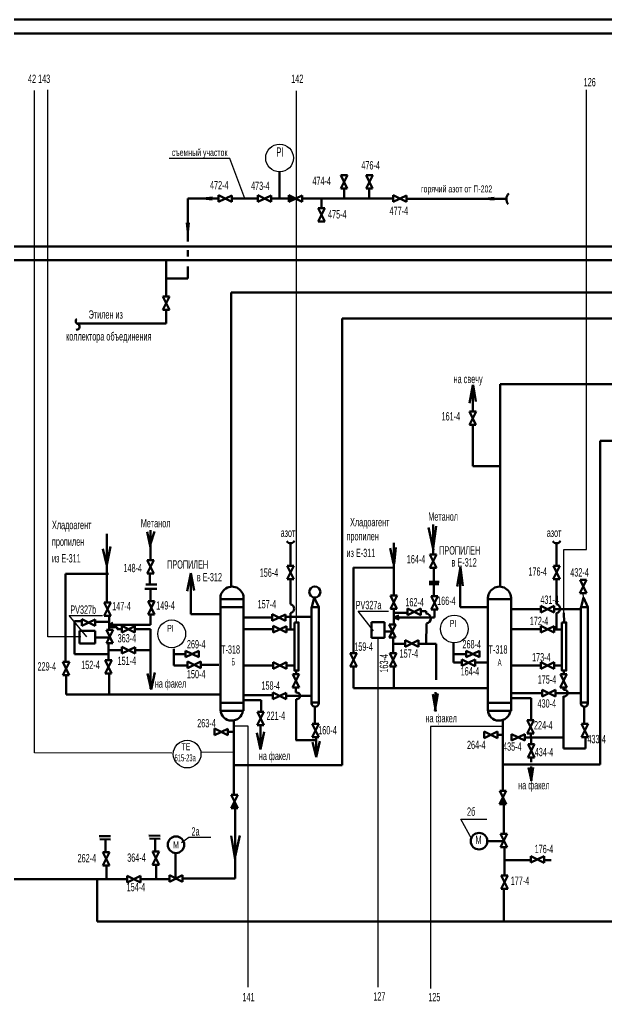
# Model space of a CAD drawing. Extents: x 0 to 3219, y 0 to 555.
# Drawn here: x 1122 to 1333.8, y 201 to 555 of the extents above; entities that cross this region are included whole.
import ezdxf

# ---------------------------------------------------------------- set-up
doc = ezdxf.new("R2010")
doc.units = 0
doc.header["$MEASUREMENT"] = 0
doc.layers.add('1', color=7, linetype='CONTINUOUS')
doc.layers.add('2', color=7, linetype='CONTINUOUS')
doc.styles.add('стиль1', font='MDM_Win.shx', dxfattribs={"width": 0.5})

msp = doc.modelspace()

# ---------------------------------------------------------------- hatches: boundary and pattern name
at = {"layer": '2', "lineweight": 80}
for points in [[(1221.61, 490.46), (1219.19, 491.67), (1219.19, 489.27)], [(1296.46, 274.57), (1295.25, 272.14), (1297.65, 272.14)]]:
    msp.add_hatch(color=256, dxfattribs=at).paths.add_polyline_path(points)

# ---------------------------------------------------------------- linework, layer by layer
at = {"layer": '1', "lineweight": 80}
for p, q in [((1237.92, 498.86), (1240.27, 494.06)), ((1240.32, 498.86), (1237.92, 498.86)), ((1237.92, 494.06), (1240.32, 498.86)), ((1247.05, 498.86), (1249.4, 494.06)), ((1249.45, 498.86), (1247.05, 498.86)), ((1247.05, 494.06), (1249.45, 498.86)), ((1240.27, 494.06), (1237.92, 494.06)), ((1249.4, 494.06), (1247.05, 494.06)), ((1193.82, 491.67), (1193.82, 489.27)), ((1198.62, 489.27), (1193.82, 491.67)), ((1193.82, 489.27), (1198.62, 491.62)), ((1198.62, 491.62), (1198.62, 489.27)), ((1207.95, 491.67), (1207.95, 489.27)), ((1212.75, 489.27), (1207.95, 491.67)), ((1207.95, 489.27), (1212.75, 491.62)), ((1212.75, 491.62), (1212.75, 489.27)), ((1219.19, 491.67), (1219.19, 489.27)), ((1223.99, 489.27), (1219.19, 491.67)), ((1219.19, 489.27), (1223.99, 491.62)), ((1223.99, 491.62), (1223.99, 489.27)), ((1256.85, 491.67), (1256.85, 489.27)), ((1261.65, 489.27), (1256.85, 491.67)), ((1256.85, 489.27), (1261.65, 491.62)), ((1261.65, 491.62), (1261.65, 489.27)), ((1232.13, 487), (1229.78, 487)), ((1229.78, 482.2), (1232.13, 487)), ((1229.78, 487), (1232.18, 482.2)), ((1232.18, 482.2), (1229.78, 482.2)), ((1173.72, 455.11), (1176.07, 450.31)), ((1176.12, 455.11), (1173.72, 455.11)), ((1173.72, 450.31), (1176.12, 455.11)), ((1176.07, 450.31), (1173.72, 450.31)), ((1284.32, 413.73), (1286.67, 408.93)), ((1286.72, 413.73), (1284.32, 413.73)), ((1284.32, 408.93), (1286.72, 413.73)), ((1286.67, 408.93), (1284.32, 408.93)), ((1270.08, 362.13), (1272.43, 357.33)), ((1272.48, 362.13), (1270.08, 362.13)), ((1270.08, 357.33), (1272.48, 362.13)), ((1168.11, 360.09), (1170.47, 355.29)), ((1170.51, 360.09), (1168.11, 360.09)), ((1168.11, 355.29), (1170.51, 360.09)), ((1220.98, 358.06), (1218.58, 353.26)), ((1218.62, 358.06), (1220.98, 358.06)), ((1220.98, 353.26), (1218.62, 358.06)), ((1317, 358.06), (1314.6, 353.26)), ((1314.65, 358.06), (1317, 358.06)), ((1317, 353.26), (1314.65, 358.06)), ((1170.47, 355.29), (1168.11, 355.29)), ((1272.43, 357.33), (1270.08, 357.33)), ((1218.58, 353.26), (1220.98, 353.26)), ((1314.6, 353.26), (1317, 353.26)), ((1326.59, 352.96), (1324.19, 348.16)), ((1324.24, 352.96), (1326.59, 352.96)), ((1326.59, 348.16), (1324.24, 352.96)), ((1255.84, 347.38), (1258.19, 342.58)), ((1258.24, 347.38), (1255.84, 347.38)), ((1255.84, 342.58), (1258.24, 347.38)), ((1270.59, 347.12), (1272.94, 342.32)), ((1272.99, 347.12), (1270.59, 347.12)), ((1270.59, 342.32), (1272.99, 347.12)), ((1324.19, 348.16), (1326.59, 348.16)), ((1152.6, 344.83), (1154.96, 340.03)), ((1155, 344.83), (1152.6, 344.83)), ((1152.6, 340.03), (1155, 344.83)), ((1168.37, 345.34), (1170.72, 340.54)), ((1170.77, 345.34), (1168.37, 345.34)), ((1168.37, 340.54), (1170.77, 345.34)), ((1310.07, 343.63), (1310.07, 341.23)), ((1314.87, 341.23), (1310.07, 343.63)), ((1310.07, 341.23), (1314.87, 343.59)), ((1314.87, 343.59), (1314.87, 341.23)), ((1154.96, 340.03), (1152.6, 340.03)), ((1170.72, 340.54), (1168.37, 340.54)), ((1213.19, 340.58), (1213.19, 338.18)), ((1217.99, 338.18), (1213.19, 340.58)), ((1213.19, 338.18), (1217.99, 340.54)), ((1217.99, 340.54), (1217.99, 338.18)), ((1258.19, 342.58), (1255.84, 342.58)), ((1262.01, 340.27), (1262.01, 342.62)), ((1266.81, 342.62), (1262.01, 340.27)), ((1262.01, 342.62), (1266.81, 340.22)), ((1266.81, 340.22), (1266.81, 342.62)), ((1272.94, 342.32), (1270.59, 342.32)), ((1144.54, 338.8), (1144.54, 336.4)), ((1149.34, 336.4), (1144.54, 338.8)), ((1144.54, 336.4), (1149.34, 338.76)), ((1149.34, 338.76), (1149.34, 336.4)), ((1158.87, 336.39), (1158.87, 333.99)), ((1163.67, 333.99), (1158.87, 336.39)), ((1158.87, 333.99), (1163.67, 336.34)), ((1163.67, 336.34), (1163.67, 333.99)), ((1213.57, 336.36), (1213.57, 333.96)), ((1218.37, 333.96), (1213.57, 336.36)), ((1213.57, 333.96), (1218.37, 336.31)), ((1218.37, 336.31), (1218.37, 333.96)), ((1255.33, 336.95), (1257.68, 332.15)), ((1257.73, 336.95), (1255.33, 336.95)), ((1255.33, 332.15), (1257.73, 336.95)), ((1310.13, 336.36), (1310.13, 333.96)), ((1314.93, 333.96), (1310.13, 336.36)), ((1310.13, 333.96), (1314.93, 336.31)), ((1314.93, 336.31), (1314.93, 333.96)), ((1153.37, 334.92), (1155.72, 330.12)), ((1155.77, 334.92), (1153.37, 334.92)), ((1153.37, 330.12), (1155.77, 334.92)), ((1155.72, 330.12), (1153.37, 330.12)), ((1257.68, 332.15), (1255.33, 332.15)), ((1261.14, 328.87), (1261.14, 331.22)), ((1265.94, 331.22), (1261.14, 328.87)), ((1261.14, 331.22), (1265.94, 328.82)), ((1265.94, 328.82), (1265.94, 331.22)), ((1158.94, 328.82), (1158.94, 326.42)), ((1163.74, 326.42), (1158.94, 328.82)), ((1158.94, 326.42), (1163.74, 328.78)), ((1163.74, 328.78), (1163.74, 326.42)), ((1181.87, 327.46), (1181.87, 325.06)), ((1186.67, 325.06), (1181.87, 327.46)), ((1181.87, 325.06), (1186.67, 327.41)), ((1186.67, 327.41), (1186.67, 325.06)), ((1241.34, 326.53), (1243.7, 321.73)), ((1243.74, 326.53), (1241.34, 326.53)), ((1241.34, 321.73), (1243.74, 326.53)), ((1255.58, 326.53), (1257.94, 321.73)), ((1257.98, 326.53), (1255.58, 326.53)), ((1255.58, 321.73), (1257.98, 326.53)), ((1283.12, 327.46), (1283.12, 325.06)), ((1287.92, 325.06), (1283.12, 327.46)), ((1283.12, 325.06), (1287.92, 327.41)), ((1287.92, 327.41), (1287.92, 325.06)), ((1137.6, 323.48), (1139.95, 318.68)), ((1140, 323.48), (1137.6, 323.48)), ((1137.6, 318.68), (1140, 323.48)), ((1137.6, 323.48), (1139.95, 318.68)), ((1140, 323.48), (1137.6, 323.48)), ((1137.6, 318.68), (1140, 323.48)), ((1152.86, 323.98), (1155.21, 319.18)), ((1155.26, 323.98), (1152.86, 323.98)), ((1152.86, 319.18), (1155.26, 323.98)), ((1182.68, 323.55), (1182.68, 321.15)), ((1187.48, 321.15), (1182.68, 323.55)), ((1182.68, 321.15), (1187.48, 323.5)), ((1187.48, 323.5), (1187.48, 321.15)), ((1213.57, 323.31), (1213.57, 320.91)), ((1218.37, 320.91), (1213.57, 323.31)), ((1213.57, 320.91), (1218.37, 323.26)), ((1218.37, 323.26), (1218.37, 320.91)), ((1281.59, 321.96), (1281.59, 324.31)), ((1286.39, 324.31), (1281.59, 321.96)), ((1281.59, 324.31), (1286.39, 321.91)), ((1286.39, 321.91), (1286.39, 324.31)), ((1310.13, 323.31), (1310.13, 320.91)), ((1314.93, 320.91), (1310.13, 323.31)), ((1310.13, 320.91), (1314.93, 323.26)), ((1314.93, 323.26), (1314.93, 320.91)), ((1139.95, 318.68), (1137.6, 318.68)), ((1139.95, 318.68), (1137.6, 318.68)), ((1155.21, 319.18), (1152.86, 319.18)), ((1222.94, 319.01), (1220.54, 314.21)), ((1220.59, 319.01), (1222.94, 319.01)), ((1222.94, 314.21), (1220.59, 319.01)), ((1243.7, 321.73), (1241.34, 321.73)), ((1257.94, 321.73), (1255.58, 321.73)), ((1319.5, 319.01), (1317.1, 314.21)), ((1317.15, 319.01), (1319.5, 319.01)), ((1319.5, 314.21), (1317.15, 319.01)), ((1213.45, 312.36), (1213.45, 309.96)), ((1218.25, 309.96), (1213.45, 312.36)), ((1213.45, 309.96), (1218.25, 312.31)), ((1218.25, 312.31), (1218.25, 309.96)), ((1220.54, 314.21), (1222.94, 314.21)), ((1310.58, 313.38), (1310.58, 310.98)), ((1315.38, 310.98), (1310.58, 313.38)), ((1310.58, 310.98), (1315.38, 313.33)), ((1315.38, 313.33), (1315.38, 310.98)), ((1317.1, 314.21), (1319.5, 314.21)), ((1210.18, 305.42), (1207.78, 300.62)), ((1207.83, 305.42), (1210.18, 305.42)), ((1210.18, 300.62), (1207.83, 305.42)), ((1230.01, 301.1), (1227.61, 296.3)), ((1227.66, 301.1), (1230.01, 301.1)), ((1230.01, 296.3), (1227.66, 301.1)), ((1307.57, 302.37), (1305.17, 297.57)), ((1305.21, 302.37), (1307.57, 302.37)), ((1307.57, 297.57), (1305.21, 302.37)), ((1327.15, 301.1), (1324.74, 296.3)), ((1324.79, 301.1), (1327.15, 301.1)), ((1327.15, 296.3), (1324.79, 301.1)), ((1192.38, 299.38), (1192.38, 296.98)), ((1197.18, 296.98), (1192.38, 299.38)), ((1192.38, 296.98), (1197.18, 299.33)), ((1197.18, 299.33), (1197.18, 296.98)), ((1207.78, 300.62), (1210.18, 300.62)), ((1289.71, 298.35), (1289.71, 295.95)), ((1294.51, 295.95), (1289.71, 298.35)), ((1289.71, 295.95), (1294.51, 298.3)), ((1294.51, 298.3), (1294.51, 295.95)), ((1299.55, 295.06), (1299.55, 297.41)), ((1304.35, 297.41), (1299.55, 295.06)), ((1299.55, 297.41), (1304.35, 295.01)), ((1304.35, 295.01), (1304.35, 297.41)), ((1305.17, 297.57), (1307.57, 297.57)), ((1227.61, 296.3), (1230.01, 296.3)), ((1324.74, 296.3), (1327.15, 296.3)), ((1307.83, 293.78), (1305.43, 288.98)), ((1305.48, 293.78), (1307.83, 293.78)), ((1307.83, 288.98), (1305.48, 293.78)), ((1305.43, 288.98), (1307.83, 288.98)), ((1297.65, 276.94), (1295.25, 272.14)), ((1295.3, 276.94), (1297.65, 276.94)), ((1297.65, 272.14), (1295.3, 276.94)), ((1200.77, 275.42), (1198.37, 270.62)), ((1198.42, 275.42), (1200.77, 275.42)), ((1200.77, 270.62), (1198.42, 275.42)), ((1198.37, 270.62), (1200.77, 270.62)), ((1295.25, 272.14), (1297.65, 272.14)), ((1297.9, 261.43), (1295.5, 256.63)), ((1295.55, 261.43), (1297.9, 261.43)), ((1297.9, 256.63), (1295.55, 261.43)), ((1172.38, 255.02), (1169.98, 250.22)), ((1170.03, 255.02), (1172.38, 255.02)), ((1172.38, 250.22), (1170.03, 255.02)), ((1295.5, 256.63), (1297.9, 256.63)), ((1154.48, 254.82), (1152.08, 250.02)), ((1152.12, 254.82), (1154.48, 254.82)), ((1154.48, 250.02), (1152.12, 254.82)), ((1306.51, 251.02), (1306.51, 253.37)), ((1311.31, 253.37), (1306.51, 251.02)), ((1306.51, 253.37), (1311.31, 250.97)), ((1311.31, 250.97), (1311.31, 253.37)), ((1152.08, 250.02), (1154.48, 250.02)), ((1169.98, 250.22), (1172.38, 250.22)), ((1160.81, 243.9), (1160.81, 246.25)), ((1165.61, 246.25), (1160.81, 243.9)), ((1160.81, 246.25), (1165.61, 243.85)), ((1165.61, 243.85), (1165.61, 246.25)), ((1176.07, 244.15), (1176.07, 246.5)), ((1180.87, 246.5), (1176.07, 244.15)), ((1176.07, 246.5), (1180.87, 244.1)), ((1180.87, 244.1), (1180.87, 246.5)), ((1298.16, 246.43), (1295.76, 241.63)), ((1295.81, 246.43), (1298.16, 246.43)), ((1298.16, 241.63), (1295.81, 246.43)), ((1295.76, 241.63), (1298.16, 241.63))]:
    msp.add_line(p, q, dxfattribs=at)
at = {"layer": '2', "lineweight": 80}
for p, q in [((2477.32, 555), (0, 555)), ((2473.11, 550), (20, 550)), ((1215.83, 500.12), (1215.83, 490.47)), ((1239.09, 494.06), (1239.09, 490.47)), ((1248.22, 494.06), (1248.22, 490.47)), ((1193.82, 490.47), (1182.73, 490.47)), ((1182.73, 475.04), (1182.73, 490.47)), ((1188.27, 490.47), (1191.56, 490.11)), ((1188.32, 490.46), (1191.6, 490.82)), ((1207.95, 490.47), (1198.62, 490.47)), ((1219.19, 490.47), (1212.75, 490.47)), ((1256.85, 490.47), (1223.99, 490.47)), ((1230.96, 487), (1230.96, 490.47)), ((1261.65, 490.44), (1273.07, 490.44)), ((1273.07, 490.44), (1297.69, 490.44)), ((1290, 490.44), (1293.28, 490.09)), ((1290.04, 490.44), (1293.32, 490.8)), ((1182.73, 478.5), (1182.38, 481.78)), ((1182.73, 478.46), (1183.08, 481.74)), ((1060.23, 473.22), (1331.54, 473.22)), ((1182.73, 469.62), (1182.73, 471.89)), ((1331.54, 473.22), (1545.85, 473.22)), ((1059.47, 468.3), (1331.54, 468.3)), ((1174.92, 455.11), (1174.92, 468.3)), ((1331.03, 468.3), (1481.19, 468.3)), ((1182.73, 461.71), (1182.73, 466.03)), ((1174.92, 461.71), (1182.73, 461.71)), ((1198.4, 350.54), (1198.4, 456.59)), ((1198.4, 456.59), (1331.79, 456.59)), ((1331.79, 456.59), (1541.36, 456.59)), ((1174.91, 445.4), (1174.91, 450.31)), ((1238.48, 286.23), (1238.48, 447.18)), ((1238.48, 447.18), (1331.03, 447.18)), ((1331.03, 447.18), (1536.49, 447.18)), ((1174.91, 445.4), (1142.87, 445.4)), ((1285.52, 423.15), (1284.37, 416.67)), ((1285.52, 413.73), (1285.52, 423.28)), ((1285.64, 423.28), (1286.66, 417.31)), ((1295.43, 423.52), (1923.31, 423.6)), ((1295.43, 394.03), (1295.43, 423.52)), ((1285.52, 408.93), (1285.52, 394.03)), ((1331.54, 286.36), (1331.54, 403.08)), ((1331.54, 403.08), (1416.61, 403.08)), ((1295.43, 398.11), (1295.43, 350.54)), ((1285.52, 394.03), (1295.43, 394.03)), ((1271.4, 363.65), (1269.62, 371.92)), ((1271.28, 362.13), (1271.28, 372.94)), ((1271.28, 364.29), (1272.29, 372.3)), ((1153.55, 344.83), (1153.55, 369.63)), ((1169.31, 364.67), (1168.04, 370.27)), ((1169.31, 360.09), (1169.31, 370.9)), ((1169.31, 365.94), (1170.71, 370.39)), ((1153.55, 358.44), (1154.82, 365.05)), ((1219.78, 358.06), (1219.78, 366.19)), ((1257.04, 347.38), (1257.04, 366.32)), ((1257.17, 358.82), (1257.8, 364.67)), ((1315.8, 358.06), (1315.8, 366.19)), ((1153.55, 358.19), (1152.02, 364.16)), ((1256.91, 358.95), (1255.77, 364.42)), ((1281.07, 357.55), (1279.92, 350.56)), ((1281.07, 357.55), (1281.96, 350.81)), ((1138.55, 323.48), (1138.55, 355.14)), ((1138.55, 355.14), (1154.06, 355.14)), ((1169.06, 355.29), (1169.06, 351.32)), ((1183.81, 355.39), (1182.54, 348.91)), ((1183.81, 355.39), (1185.08, 349.16)), ((1183.81, 340.64), (1183.81, 355.39)), ((1242.54, 326.53), (1242.54, 357.43)), ((1271.53, 347.12), (1271.53, 357.17)), ((1280.94, 343.19), (1280.94, 357.43)), ((1169.06, 351.32), (1167.54, 351.32)), ((1167.54, 351.32), (1171.6, 351.32)), ((1219.78, 344.25), (1219.78, 353.36)), ((1315.8, 344.25), (1315.8, 353.36)), ((1169.31, 349.8), (1167.28, 349.8)), ((1167.28, 349.8), (1171.6, 349.8)), ((1169.31, 345.34), (1169.31, 349.8)), ((1194.49, 305.81), (1194.49, 345.98)), ((1194.49, 345.98), (1202.88, 345.98)), ((1202.88, 345.98), (1202.88, 305.81)), ((1227.48, 343.1), (1228.37, 346.66)), ((1228.37, 346.66), (1229.96, 343.1)), ((1290.98, 305.81), (1290.98, 345.98)), ((1290.98, 345.98), (1299.37, 345.98)), ((1299.37, 345.98), (1299.37, 305.81)), ((1324.61, 343.1), (1325.5, 346.66)), ((1325.5, 346.66), (1327.09, 343.1)), ((1154.31, 334.92), (1154.31, 340.03)), ((1194.49, 340.64), (1183.81, 340.64)), ((1194.49, 343.19), (1202.88, 343.19)), ((1219.78, 335.14), (1219.78, 340.95)), ((1227.42, 308.77), (1227.42, 343.1)), ((1227.42, 343.1), (1229.96, 343.1)), ((1229.96, 343.1), (1229.96, 308.77)), ((1257.04, 336.83), (1257.04, 342.68)), ((1257.04, 342.68), (1257.04, 341.15)), ((1257.04, 341.15), (1262.12, 341.15)), ((1266.81, 341.66), (1268.73, 341.66)), ((1268.73, 341.66), (1268.73, 340.87)), ((1271.79, 342.32), (1271.79, 339.37)), ((1290.98, 343.19), (1280.94, 343.19)), ((1310.07, 342.42), (1299.37, 342.42)), ((1314.87, 342.42), (1324.42, 342.42)), ((1315.8, 335.14), (1315.8, 340.95)), ((1318.5, 337.67), (1318.44, 341.1)), ((1324.42, 342.42), (1319.08, 342.42)), ((1324.55, 308.77), (1324.55, 343.1)), ((1324.55, 343.1), (1327.09, 343.1)), ((1327.09, 343.1), (1327.09, 308.77)), ((1141.85, 326.15), (1141.85, 338.1)), ((1141.85, 338.1), (1144.54, 338.1)), ((1149.34, 337.85), (1154.31, 337.85)), ((1154.31, 336.83), (1169.31, 336.83)), ((1213.19, 339.37), (1202.88, 339.37)), ((1217.99, 339.63), (1227.29, 339.63)), ((1227.29, 339.63), (1222.2, 339.63)), ((1249.03, 332.13), (1249.03, 337.72)), ((1249.03, 337.72), (1253.73, 337.72)), ((1253.73, 337.72), (1253.73, 332.13)), ((1271.79, 339.37), (1257.04, 339.37)), ((1257.04, 339.37), (1257.04, 336.83)), ((1268.8, 337.28), (1268.73, 329.96)), ((1149.35, 334.67), (1143.63, 334.67)), ((1143.63, 334.67), (1143.63, 330.09)), ((1149.35, 330.09), (1149.35, 334.67)), ((1169.3, 313.74), (1169.31, 335.16)), ((1213.57, 335.16), (1202.88, 335.16)), ((1218.37, 335.14), (1221.18, 335.14)), ((1256.53, 334.41), (1253.86, 334.41)), ((1310.13, 335.16), (1299.44, 335.16)), ((1314.93, 335.14), (1317.74, 335.14)), ((1143.63, 330.09), (1149.35, 330.09)), ((1149.35, 332.25), (1154.69, 332.25)), ((1154.06, 323.98), (1154.06, 330.22)), ((1154.06, 330.22), (1154.06, 326.15)), ((1253.73, 332.13), (1249.03, 332.13)), ((1256.85, 329.96), (1256.85, 331.74)), ((1256.85, 331.74), (1256.85, 326.53)), ((1261.14, 329.96), (1256.85, 329.96)), ((1268.8, 329.96), (1265.94, 329.96)), ((1268.73, 329.96), (1272.29, 329.96)), ((1272.29, 329.96), (1272.29, 316.9)), ((1278.65, 323.23), (1278.65, 330.35)), ((1154.06, 326.15), (1141.85, 326.15)), ((1154.06, 327.68), (1158.94, 327.68)), ((1163.74, 327.68), (1169.31, 327.68)), ((1177.71, 322.08), (1177.71, 328.18)), ((1181.87, 326.26), (1177.71, 326.26)), ((1283.12, 326.26), (1278.96, 326.26)), ((1187.48, 322.34), (1193.98, 322.34)), ((1281.7, 323.23), (1278.65, 323.23)), ((1286.41, 323.23), (1290.98, 323.23)), ((1138.8, 318.68), (1138.8, 311.66)), ((1154.31, 311.66), (1154.31, 319.28)), ((1169.53, 313.48), (1168.13, 319.2)), ((1169.52, 313.51), (1170.8, 319.58)), ((1182.68, 322.08), (1177.71, 322.08)), ((1213.57, 322.11), (1202.88, 322.11)), ((1218.37, 322.08), (1221.18, 322.08)), ((1221.76, 319.01), (1221.94, 320.27)), ((1242.54, 321.73), (1242.54, 313.95)), ((1257.04, 313.95), (1257.04, 321.83)), ((1310.13, 322.11), (1299.44, 322.11)), ((1314.93, 322.08), (1317.74, 322.08)), ((1318.32, 319.01), (1318.5, 320.27)), ((1138.8, 311.66), (1194.49, 311.66)), ((1194.49, 311.66), (1154.31, 311.66)), ((1221.74, 313.37), (1221.74, 314.21)), ((1221.74, 313.37), (1221.74, 312.33)), ((1242.54, 313.95), (1291.36, 313.95)), ((1290.98, 313.95), (1257.04, 313.95)), ((1272.17, 305.68), (1271.15, 311.78)), ((1271.91, 305.81), (1272.93, 312.04)), ((1272.04, 312.45), (1272.04, 305.55)), ((1310.58, 312.17), (1299.37, 312.17)), ((1315.38, 312.17), (1324.17, 312.17)), ((1318.3, 313.37), (1318.3, 314.21)), ((1194.49, 308.61), (1202.88, 308.61)), ((1202.88, 309.62), (1209.24, 309.62)), ((1213.45, 311.4), (1203.13, 311.4)), ((1209.24, 309.62), (1209.24, 305.3)), ((1218.25, 311.15), (1227.42, 311.15)), ((1221.78, 309.95), (1221.78, 295.2)), ((1229.96, 308.77), (1227.42, 308.77)), ((1290.98, 308.61), (1299.37, 308.61)), ((1306.62, 310.39), (1299.37, 310.39)), ((1306.62, 302.37), (1306.62, 310.39)), ((1318.34, 311), (1318.34, 292.18)), ((1327.09, 308.77), (1324.55, 308.77)), ((1202.88, 305.81), (1194.49, 305.81)), ((1228.56, 301.1), (1228.56, 307.59)), ((1299.37, 305.81), (1290.98, 305.81)), ((1325.69, 301.1), (1325.69, 307.59)), ((1199.32, 275.42), (1199.32, 302.25)), ((1296.45, 276.94), (1296.45, 302.48)), ((1197.18, 298.16), (1199.32, 298.16)), ((1208.98, 291.82), (1207.58, 297.8)), ((1208.94, 292), (1210.25, 298.18)), ((1208.98, 300.62), (1208.98, 291.82)), ((1306.54, 297.57), (1306.59, 293.84)), ((1229.07, 295.2), (1221.74, 295.2)), ((1229.07, 289.15), (1227.67, 294.49)), ((1229.07, 296.3), (1229.07, 289.03)), ((1229.07, 289.03), (1230.34, 294.87)), ((1294.51, 297.12), (1296.65, 297.12)), ((1304.46, 296.16), (1306.52, 296.16)), ((1318.36, 296.16), (1306.52, 296.16)), ((1326.2, 296.3), (1326.2, 292.18)), ((1318.34, 292.18), (1326.2, 292.18)), ((1306.67, 287.2), (1306.67, 288.99)), ((1199.32, 286.23), (1238.48, 286.23)), ((1296.7, 286.36), (1331.54, 286.36)), ((1306.75, 280.58), (1305.61, 285.29)), ((1306.63, 280.58), (1307.39, 285.29)), ((1306.67, 280.75), (1306.67, 285.72)), ((1199.83, 245.29), (1199.83, 270.72)), ((1296.7, 261.43), (1296.7, 272.25)), ((1153.02, 254.82), (1153.02, 259.08)), ((1170.93, 255.02), (1170.93, 259.28)), ((1199.83, 252.22), (1198.43, 260.68)), ((1199.83, 253.3), (1201.48, 260.87)), ((1296.6, 258.82), (1291.11, 258.82)), ((1296.96, 246.43), (1296.96, 256.73)), ((1296.96, 256.73), (1296.96, 251.9)), ((1178.35, 245.37), (1178.35, 254.45)), ((1296.96, 251.9), (1306.51, 251.9)), ((1311.31, 251.9), (1313.84, 251.9)), ((1153.4, 245.04), (1153.4, 250)), ((1171.31, 245.24), (1171.31, 250.2)), ((1118.97, 245.04), (1160.81, 245.04)), ((1149.99, 245.04), (1149.99, 229.78)), ((1165.61, 245.04), (1176.12, 245.04)), ((1176.12, 245.04), (1170.2, 245.04)), ((1180.87, 245.29), (1199.83, 245.29)), ((1296.7, 229.78), (1296.7, 241.73)), ((1149.99, 229.78), (1316.03, 229.78)), ((1402.41, 229.78), (1296.7, 229.78))]:
    msp.add_line(p, q, dxfattribs=at)
at = {"layer": '2', "lineweight": 30}
for p, q in [((1127.36, 290.59), (1127.36, 529.49)), ((1132.19, 332.51), (1132.19, 529.65)), ((1221.94, 337.67), (1221.94, 529.33)), ((1326.54, 363.97), (1326.6, 529.71)), ((1197.91, 504.94), (1176.02, 504.94)), ((1203.29, 490.47), (1197.91, 504.94)), ((1326.54, 364.66), (1326.54, 364.66)), ((1318.44, 354.49), (1318.44, 363.97)), ((1318.44, 363.97), (1326.54, 363.97)), ((1318.44, 341.1), (1318.44, 354.49)), ((1325.5, 346.66), (1325.39, 348.16)), ((1146.3, 332.51), (1139.95, 340.13)), ((1139.95, 340.13), (1151.9, 340.13)), ((1249.79, 334.67), (1244.2, 341.66)), ((1244.2, 341.66), (1255.13, 341.66)), ((1144.14, 332.51), (1132.19, 332.51)), ((1251.44, 206.13), (1251.44, 332.25)), ((1199.32, 300.35), (1204.33, 300.35)), ((1204.33, 300.35), (1204.33, 206.13)), ((1296.45, 300.09), (1270.26, 300.09)), ((1270.26, 300.09), (1270.26, 292.33)), ((1176.92, 290.45), (1127.36, 290.59)), ((1187.33, 290.98), (1199.32, 290.81)), ((1270.26, 292.33), (1270.26, 205.63)), ((1285.26, 259.53), (1281.19, 266.65)), ((1281.19, 266.65), (1290.6, 266.65)), ((1180.44, 258.32), (1183.05, 260.23)), ((1183.05, 260.23), (1190.99, 260.23))]:
    msp.add_line(p, q, dxfattribs=at)
at = {"layer": '2', "linetype": 'Continuous', "lineweight": 80}
for p, q in [((1242.54, 357.43), (1257.04, 357.3)), ((1269.77, 351.4), (1273.32, 351.4)), ((1269.83, 352.28), (1273.43, 352.28)), ((1169.31, 336.83), (1169.31, 340.54)), ((1257.04, 339.37), (1258.91, 340.15)), ((1154.31, 336.83), (1155.7, 337.53)), ((1154.31, 336.83), (1155.69, 336.26)), ((1257.04, 339.37), (1258.94, 338.7)), ((1157.22, 335.93), (1154.31, 335.93)), ((1157.22, 335.19), (1157.22, 335.93)), ((1158.87, 335.19), (1157.22, 335.19)), ((1163.67, 335.16), (1169.31, 335.16)), ((1150.76, 260.63), (1154.86, 260.53)), ((1150.96, 259.53), (1154.86, 259.43)), ((1168.67, 260.83), (1172.77, 260.73)), ((1168.87, 259.73), (1172.77, 259.63))]:
    msp.add_line(p, q, dxfattribs=at)
at = {"layer": '2', "lineweight": 80}
for points in [[(1221.18, 337.67), (1222.69, 337.67), (1222.69, 320.27), (1221.18, 320.27)], [(1317.74, 337.67), (1319.25, 337.67), (1319.25, 320.27), (1317.74, 320.27)]]:
    msp.add_lwpolyline(points, close=True, dxfattribs=at)
at = {"layer": '2', "lineweight": 30}
for centre in [(1215.83, 505.12), (1278.91, 335.3), (1176.94, 333.52), (1182.49, 290.16)]:
    msp.add_circle(centre, 5, dxfattribs=at)
at = {"layer": '2', "lineweight": 80}
for centre in [(1178.47, 257.5), (1287.8, 258.77)]:
    msp.add_circle(centre, 3, dxfattribs=at)
for centre, radius, start, end in [((1300.68, 490.25), 3, 135.1223, 217.4951), ((1143.24, 446.26), 0.97, 124.9924, 251.8616), ((1142.59, 444.28), 1.11, 264.8686, 71.8591), ((1219.82, 367.8), 1.62, 211.4379, 331.1661), ((1315.84, 367.8), 1.62, 211.4379, 331.1661), ((1198.68, 346.33), 4.21, 355.2111, 184.7889), ((1228.56, 348.63), 2, 0, 180), ((1295.18, 346.33), 4.21, 355.2111, 184.7889), ((1228.56, 348.63), 2, 180, 0), ((1219.37, 342.6), 1.7, 283.9814, 76.0186), ((1315.39, 342.6), 1.7, 283.9814, 76.0186), ((1222, 311.15), 1.21, 259.6768, 102.3022), ((1318.56, 312.19), 1.21, 259.6768, 102.3022), ((1228.69, 308.55), 1.29, 170.4712, 9.5288), ((1325.82, 308.55), 1.29, 170.4712, 9.5288), ((1198.57, 306.33), 4.09, 183.7613, 352.6588), ((1295.06, 306.33), 4.09, 183.7613, 352.6588)]:
    msp.add_arc(centre, radius, start, end, dxfattribs=at)
at = {"layer": '2', "linetype": 'Continuous', "lineweight": 80}
msp.add_arc((1268.63, 339.07), 1.8, 275.3278, 86.6537, dxfattribs=at)
at = {"layer": '2', "lineweight": 80}
for points in [[(1200.72, 270.62), (1199.57, 273.07), (1198.46, 270.8)], [(1198.37, 270.62), (1200.72, 270.62), (1198.46, 270.8)]]:
    msp.add_solid(points, dxfattribs=at)

# ---------------------------------------------------------------- texts
at = {"layer": '2', "lineweight": 30, "style": 'стиль1'}
for s, height, width, p in [('42 143', 3, 0.6, (1125.07, 532.18)), ('142', 3, 0.6, (1220.05, 532.18)), ('126', 3, 0.6, (1325.56, 530.95)), ('съемный участок', 2.5, 0.6, (1176.97, 505.85)), ('PI', 3.304, 0.6, (1214.68, 505.62)), ('476-4', 3, 0.6, (1245.35, 500.97)), ('472-4', 3, 0.6, (1190.75, 493.83)), ('473-4', 3, 0.6, (1205.55, 493.57)), ('474-4', 3, 0.6, (1227.68, 495.34)), ('горячий азот от П-202', 2.5, 0.6, (1266.88, 492.7)), ('475-4', 3, 0.6, (1233.32, 483.31)), ('477-4', 3, 0.6, (1255.53, 484.57)), ('Этилен из', 3, 0.6, (1146.94, 447.18)), ('коллектора объединения', 3, 0.6, (1138.8, 439.3)), ('на свечу', 3, 0.6, (1278.65, 423.92)), ('161-4', 3, 0.6, (1274.29, 410.47)), ('Хладоагент', 3, 0.6, (1241.27, 372.3)), ('Метанол', 3, 0.6, (1269.5, 374.33)), ('Хладоагент', 3, 0.6, (1133.72, 371.28)), ('Метанол', 3, 0.6, (1165.76, 371.92)), ('азот', 3, 0.6, (1216.22, 368.49)), ('пропилен', 3, 0.6, (1240, 367.21)), ('азот', 3, 0.6, (1312.24, 368.49)), ('пропилен', 3, 0.6, (1133.72, 365.28)), ('ПРОПИЛЕН', 3, 0.6, (1273.44, 362.13)), ('из Е-311', 3, 0.6, (1133.72, 359.28)), ('из Е-311', 3, 0.6, (1240, 361.21)), ('164-4', 3, 0.6, (1261.74, 358.95)), ('148-4', 3, 0.6, (1159.52, 355.77)), ('ПРОПИЛЕН', 3, 0.6, (1175.29, 357.04)), ('в Е-312', 3, 0.6, (1277.89, 357.81)), ('176-4', 3, 0.6, (1305.63, 354.5)), ('в Е-312', 3, 0.6, (1185.97, 352.47)), ('156-4', 3, 0.6, (1208.68, 354.11)), ('432-4', 3, 0.6, (1320.73, 354.2)), ('166-4', 3, 0.6, (1272.68, 343.95)), ('431-4', 3, 0.6, (1309.93, 344.33)), ('PV327b', 3, 0.6, (1140.33, 340.77)), ('147-4', 3, 0.6, (1155.46, 342.04)), ('149-4', 3, 0.6, (1171.35, 342.3)), ('157-4', 3, 0.6, (1207.92, 342.73)), ('PV327a', 3, 0.6, (1243.29, 342.42)), ('162-4', 3, 0.6, (1261.23, 343.44)), ('PI', 2.5, 0.6, (1175.28, 334.27)), ('PI', 2.5, 0.6, (1277.24, 336.05)), ('172-4', 3, 0.6, (1306.12, 336.67)), ('363-4', 3, 0.6, (1157.41, 330.45)), ('269-4', 3, 0.6, (1182.41, 328.28)), ('Т-318', 3, 0.6, (1194.74, 326.4)), ('159-4', 3, 0.6, (1242.8, 327.42)), ('268-4', 3, 0.6, (1281.83, 328.28)), ('Т-318', 3, 0.6, (1291.24, 326.4)), ('157-4', 3, 0.6, (1259.14, 324.94)), ('173-4', 3, 0.6, (1306.94, 323.61)), ('229-4', 3, 0.6, (1128.5, 320.3)), ('152-4', 3, 0.6, (1144.27, 320.81)), ('151-4', 3, 0.6, (1157.38, 322.32)), ('150-4', 3, 0.6, (1182.41, 317.5)), ('164-4', 3, 0.6, (1281.19, 318.52)), ('на факел', 3, 0.6, (1170.82, 314.12)), ('158-4', 3, 0.6, (1209.29, 313.38)), ('175-4', 3, 0.6, (1308.98, 315.58)), ('430-4', 3, 0.6, (1308.91, 306.94)), ('221-4', 3, 0.6, (1211.14, 302.5)), ('на факел', 3, 0.6, (1268.48, 301.61)), ('263-4', 3, 0.6, (1186.14, 299.82)), ('224-4', 3, 0.6, (1307.64, 299.07)), ('160-4', 3, 0.6, (1229.79, 297.27)), ('ТЕ', 2.5, 0.6, (1180.45, 291.56)), ('264-4', 3, 0.6, (1283.47, 291.98)), ('435-4', 3, 0.6, (1296.47, 291.39)), ('433-4', 3, 0.6, (1326.91, 294.09)), ('на факел', 3, 0.6, (1208.35, 288.01)), ('434-4', 3, 0.6, (1307.91, 289.41)), ('615-23а', 2.5, 0.5, (1177.95, 287.56)), ('на факел', 3, 0.6, (1301.93, 277.47)), ('2б', 3, 0.6, (1283.48, 267.92)), ('2а', 3, 0.6, (1184.06, 260.8)), ('М', 2.5, 0.6, (1177.43, 256.21)), ('M', 3, 0.6, (1286.53, 257.75)), ('176-4', 3, 0.6, (1307.89, 254.45)), ('262-4', 3, 0.6, (1142.96, 251.14)), ('364-4', 3, 0.6, (1160.87, 251.34)), ('177-4', 3, 0.6, (1299.25, 243)), ('154-4', 3, 0.6, (1160.67, 240.72)), ('141', 3, 0.6, (1202.44, 201.05)), ('127', 3, 0.6, (1249.66, 201.3)), ('125', 3, 0.6, (1269.5, 201.05))]:
    msp.add_text(s, height=height, dxfattribs=dict(at, width=width)).set_placement(p)
at = {"layer": '2', "lineweight": 30, "style": 'стиль1', "width": 0.6}
msp.add_text('163-4', height=3, rotation=90, dxfattribs=at).set_placement((1255, 319.54))
at = {"layer": '2', "lineweight": 30, "char_height": 2.5, "width": 4.133, "attachment_point": 1, "style": 'стиль1'}
for s, insert in [('Б', (1198.45, 324.69)), ('А', (1294.54, 324.49))]:
    msp.add_mtext(s, dxfattribs=dict(at, insert=insert))

doc.saveas('drawing.dxf')
